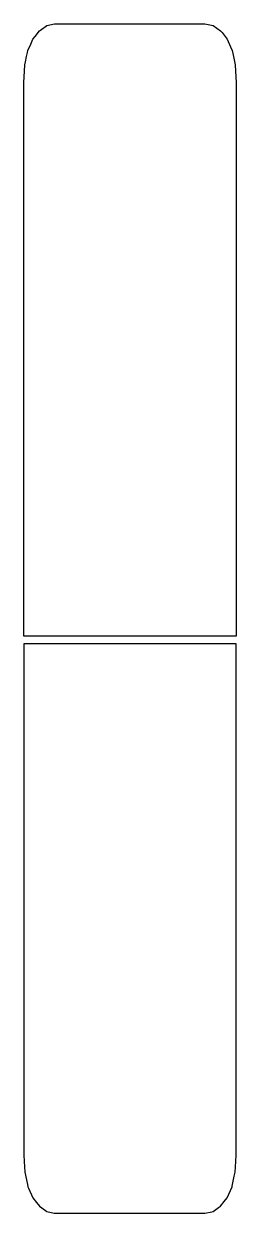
# Model space of a CAD drawing. Header units: metres. Extents: x 2.4 to 16, y -10.7 to 65.4.
import ezdxf

# ---------------------------------------------------------------- set-up
doc = ezdxf.new("R2010")
doc.units = ezdxf.units.M

msp = doc.modelspace()

# ---------------------------------------------------------------- linework, layer by layer
for p, q in [((3.124, 64.605), (3.4, 64.971)), ((3.4, 64.971), (3.465, 65.018)), ((3.465, 65.018), (3.869, 65.306)), ((3.869, 65.306), (3.881, 65.314)), ((3.881, 65.314), (3.882, 65.315)), ((3.882, 65.315), (4.375, 65.412)), ((4.375, 65.412), (4.4, 65.417)), ((4.4, 65.417), (13.507, 65.417)), ((13.507, 65.417), (14, 65.417)), ((14, 65.417), (14.516, 65.315)), ((14.516, 65.315), (14.518, 65.315)), ((14.518, 65.315), (14.531, 65.306)), ((14.531, 65.306), (15, 64.971)), ((15, 64.971), (15.092, 64.85)), ((15.092, 64.85), (15.414, 64.423)), ((2.668, 63.708), (2.851, 64.119)), ((2.851, 64.119), (2.986, 64.423)), ((2.986, 64.423), (3.124, 64.605)), ((15.414, 64.423), (15.632, 63.933)), ((15.632, 63.933), (15.732, 63.708)), ((2.507, 62.977), (2.578, 63.333)), ((2.578, 63.333), (2.639, 63.589)), ((2.639, 63.589), (2.668, 63.708)), ((15.732, 63.708), (15.822, 63.333)), ((15.822, 63.333), (15.932, 62.786)), ((2.416, 61.999), (2.468, 62.786)), ((2.468, 62.786), (2.507, 62.977)), ((15.932, 62.786), (15.984, 61.999)), ((2.4, 61.688), (2.416, 61.999)), ((2.4, 60.519), (2.4, 61.688)), ((15.984, 61.999), (16, 61.688)), ((16, 61.688), (16, 60.439)), ((2.4, 59.074), (2.4, 60.519)), ((16, 60.439), (16, 58.969)), ((2.4, 59.016), (2.4, 59.074)), ((2.4, 57.622), (2.4, 59.016)), ((16, 58.969), (16, 57.612)), ((2.4, 57.549), (2.4, 57.622)), ((2.4, 56.169), (2.4, 57.549)), ((16, 57.612), (16, 56.29)), ((2.4, 56.094), (2.4, 56.169)), ((2.4, 56.032), (2.4, 56.094)), ((2.4, 55.988), (2.4, 56.032)), ((2.4, 55.401), (2.4, 55.988)), ((16, 56.29), (16, 56.138)), ((16, 56.138), (16, 55.998)), ((16, 55.998), (16, 53.663)), ((2.4, 54.805), (2.4, 55.401)), ((2.4, 53.663), (2.4, 54.805)), ((2.4, 51.927), (2.4, 53.663)), ((16, 53.663), (16, 51.927)), ((2.4, 46.737), (2.4, 51.927)), ((16, 51.927), (16, 46.737)), ((16, 51.927), (16, 51.927)), ((2.4, 26.249), (2.4, 46.737)), ((16, 46.737), (16, 26.249)), ((15.216, 26.249), (2.4, 26.249)), ((16, 26.249), (15.216, 26.249)), ((3.184, 25.751), (2.4, 25.751)), ((2.4, 25.751), (2.4, 7.013)), ((16, 25.751), (3.184, 25.751)), ((16, 7.013), (16, 25.751)), ((2.4, 7.013), (2.4, 3.292)), ((16, 3.292), (16, 7.013)), ((2.4, 3.292), (2.4, 1.197)), ((16, 1.197), (16, 3.292)), ((2.4, 1.197), (2.4, 0.262)), ((16, -1.032), (16, 1.197)), ((2.4, 0.262), (2.4, -0.492)), ((2.4, -0.492), (2.4, -1.141)), ((2.4, -1.141), (2.4, -1.198)), ((2.4, -1.198), (2.4, -1.269)), ((2.4, -1.269), (2.4, -1.348)), ((2.4, -1.348), (2.4, -2.757)), ((16, -1.185), (16, -1.032)), ((16, -1.354), (16, -1.185)), ((16, -1.185), (16, -1.185)), ((16, -2.694), (16, -1.354)), ((2.4, -2.757), (2.4, -2.83)), ((2.4, -2.83), (2.4, -4.269)), ((16, -4.105), (16, -2.694)), ((2.4, -4.269), (2.4, -5.803)), ((16, -5.687), (16, -4.105)), ((2.4, -5.803), (2.4, -5.833)), ((2.4, -5.833), (2.4, -6.942)), ((16, -6.942), (16, -5.687)), ((2.4, -6.942), (2.422, -7.363)), ((2.422, -7.363), (2.468, -8.04)), ((15.932, -8.04), (15.978, -7.363)), ((15.978, -7.363), (16, -6.942)), ((2.468, -8.04), (2.633, -8.844)), ((15.767, -8.844), (15.876, -8.311)), ((15.876, -8.311), (15.932, -8.04)), ((2.633, -8.844), (2.668, -8.985)), ((2.668, -8.985), (2.703, -9.061)), ((2.703, -9.061), (2.986, -9.683)), ((15.516, -9.459), (15.732, -8.985)), ((15.732, -8.985), (15.743, -8.942)), ((15.743, -8.942), (15.767, -8.844)), ((2.986, -9.683), (3.22, -9.986)), ((15.227, -9.926), (15.414, -9.683)), ((15.414, -9.683), (15.516, -9.459)), ((3.22, -9.986), (3.4, -10.219)), ((3.4, -10.219), (3.788, -10.489)), ((3.788, -10.489), (3.882, -10.556)), ((3.882, -10.556), (4.338, -10.657)), ((14, -10.67), (14.437, -10.573)), ((14.437, -10.573), (14.518, -10.556)), ((14.518, -10.556), (14.868, -10.311)), ((14.868, -10.311), (15, -10.219)), ((15, -10.219), (15.227, -9.926)), ((4.338, -10.657), (4.4, -10.67)), ((4.4, -10.67), (12.923, -10.67)), ((12.923, -10.67), (14, -10.67))]:
    msp.add_line(p, q)

doc.saveas('drawing.dxf')
